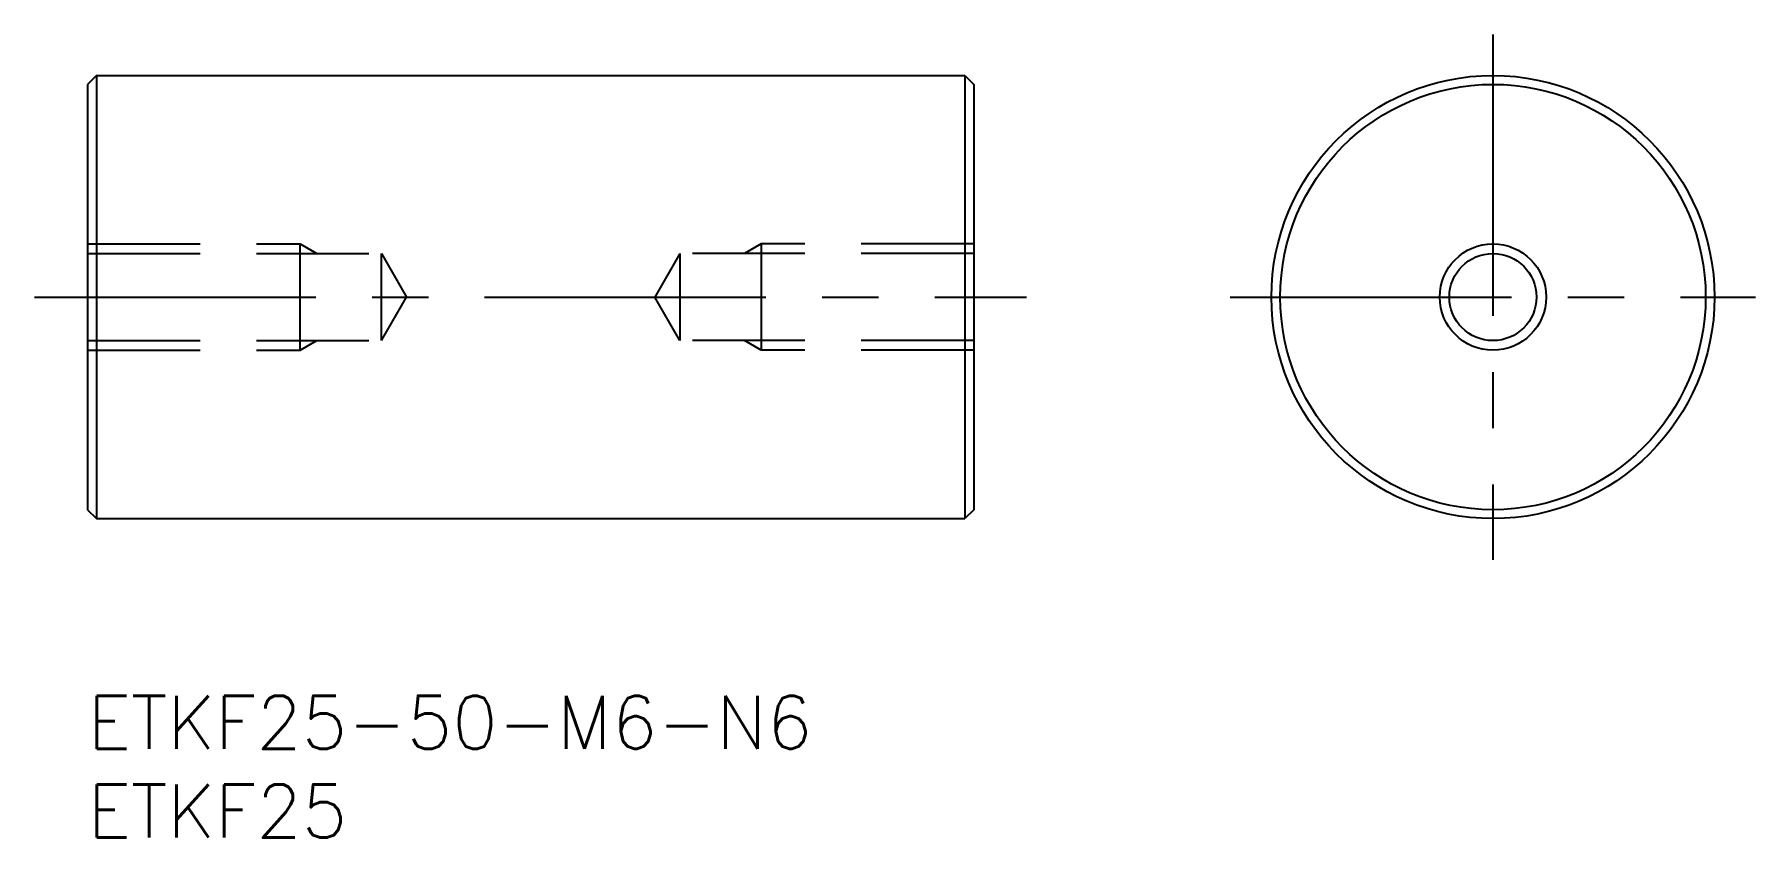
# Model space of a CAD drawing. Extents: x -3 to 94.1, y -8 to 37.3.
import ezdxf

# ---------------------------------------------------------------- set-up
doc = ezdxf.new("R2010")
doc.units = 0
doc.header["$LTSCALE"] = 0.5
doc.linetypes.add('CENTER', pattern=[50.8, 31.75, -6.35, 6.35, -6.35])
doc.linetypes.add('DASHED', pattern=[19.05, 12.7, -6.35])
for name, color, linetype in [('MSM_CENTER', 1, 'CENTER'), ('MSM_CONTINUOUS', 7, 'CONTINUOUS'), ('MSM_DASHED', 4, 'DASHED'), ('MSM_NARROW', 5, 'CONTINUOUS'), ('MSM_PART_NUMBER', 7, 'CONTINUOUS')]:
    doc.layers.add(name, color=color, linetype=linetype)
doc.styles.get("Standard").update_dxf_attribs({"font": 'txt.shx', "height": 3, "bigfont": 'bigfont.shx'})

# ---------------------------------------------------------------- blocks, each defined once
blk = doc.blocks.new('*U13')
at = {"layer": 'MSM_PART_NUMBER'}
blk.add_text('ETKF25-50-M6-N6', height=3, dxfattribs=at).set_placement((0, -3))
blk = doc.blocks.new('*U14')
at = {"layer": 'MSM_PART_NUMBER'}
blk.add_text('ETKF25', height=3, dxfattribs=at).set_placement((0, -8))

msp = doc.modelspace()

# ---------------------------------------------------------------- linework, layer by layer
at = {"layer": 'MSM_CENTER'}
for p, q in [((79.29, 37.319), (79.29, 7.681)), ((-3, 22.5), (52.971, 22.5)), ((64.471, 22.5), (94.108, 22.5))]:
    msp.add_line(p, q, dxfattribs=at)
at = {"layer": 'MSM_CONTINUOUS'}
for p, q in [((0.5, 35), (0, 34.5)), ((0.5, 35), (49.5, 35)), ((0.5, 35), (0.5, 10)), ((49.5, 35), (50, 34.5)), ((49.5, 35), (49.5, 10)), ((0, 34.5), (0, 10.5)), ((50, 34.5), (50, 10.5)), ((0, 10.5), (0.5, 10)), ((0.5, 10), (49.5, 10)), ((50, 10.5), (49.5, 10))]:
    msp.add_line(p, q, dxfattribs=at)
for radius in [12.5, 12, 2.458]:
    msp.add_circle((79.29, 22.5), radius, dxfattribs=at)
at = {"layer": 'MSM_DASHED'}
for p, q in [((0, 25.5), (12, 25.5)), ((12, 19.5), (12, 25.5)), ((12, 25.5), (12.938, 24.958)), ((38, 25.5), (37.062, 24.958)), ((50, 25.5), (38, 25.5)), ((38, 25.5), (38, 19.5)), ((0, 24.958), (16.581, 24.958)), ((16.581, 20.041), (16.581, 24.958)), ((16.581, 24.958), (18, 22.5)), ((33.419, 24.958), (32, 22.5)), ((50, 24.958), (33.419, 24.958)), ((33.419, 24.958), (33.419, 20.041)), ((16.581, 20.041), (18, 22.5)), ((33.419, 20.041), (32, 22.5)), ((0, 20.041), (16.581, 20.041)), ((0, 19.5), (12, 19.5)), ((12, 19.5), (12.938, 20.041)), ((50, 20.041), (33.419, 20.041)), ((38, 19.5), (37.062, 20.041)), ((50, 19.5), (38, 19.5))]:
    msp.add_line(p, q, dxfattribs=at)
at = {"layer": 'MSM_NARROW'}
msp.add_circle((79.29, 22.5), 3, dxfattribs=at)

# ---------------------------------------------------------------- block references
at = {"layer": 'MSM_CONTINUOUS'}
for name in ['*U13', '*U14']:
    msp.add_blockref(name, (0, 0), dxfattribs=at)

doc.saveas('drawing.dxf')
